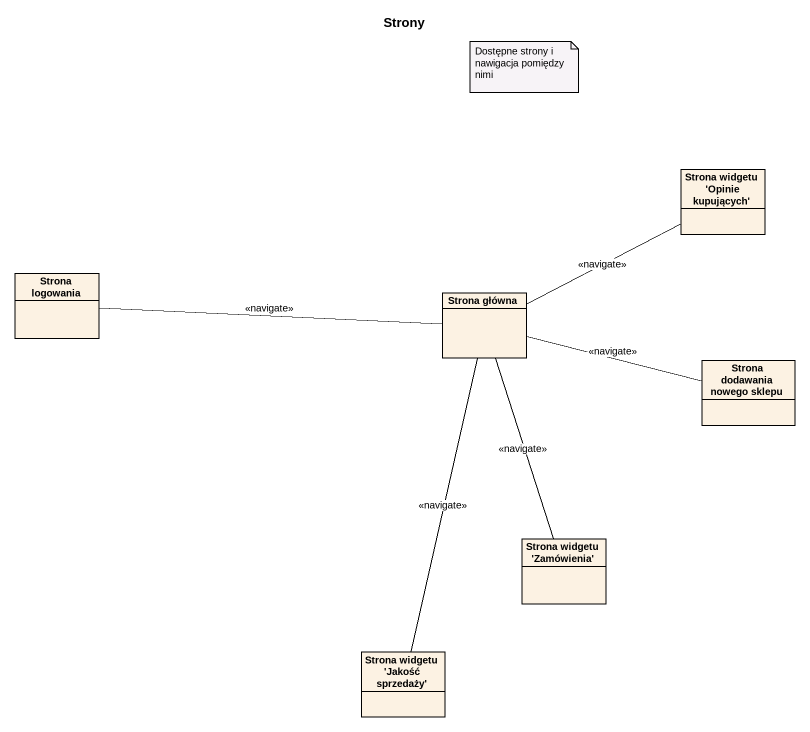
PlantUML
@startuml
title Strony
hide circle
hide empty members
class "Strona widgetu 'Opinie kupujących'" as Strona_widgetu_Opinie
class "Strona logowania" as Strona_logowania
class "Strona główna" as Strona_główna
class "Strona dodawania nowego sklepu" as Strona_dodawania_nowego
class "Strona widgetu 'Zamówienia'" as Strona_widgetu_Zamówienia
class "Strona widgetu 'Jakość sprzedaży'" as Strona_widgetu_Jakość
Strona_logowania -right- Strona_główna : <<navigate>>
Strona_główna -right- Strona_widgetu_Opinie : <<navigate>>
Strona_główna -right- Strona_dodawania_nowego : <<navigate>>
Strona_główna -- Strona_widgetu_Zamówienia : <<navigate>>
Strona_główna -- Strona_widgetu_Jakość : <<navigate>>
note as N1
  Dostępne strony i nawigacja pomiędzy nimi
end note
@enduml
